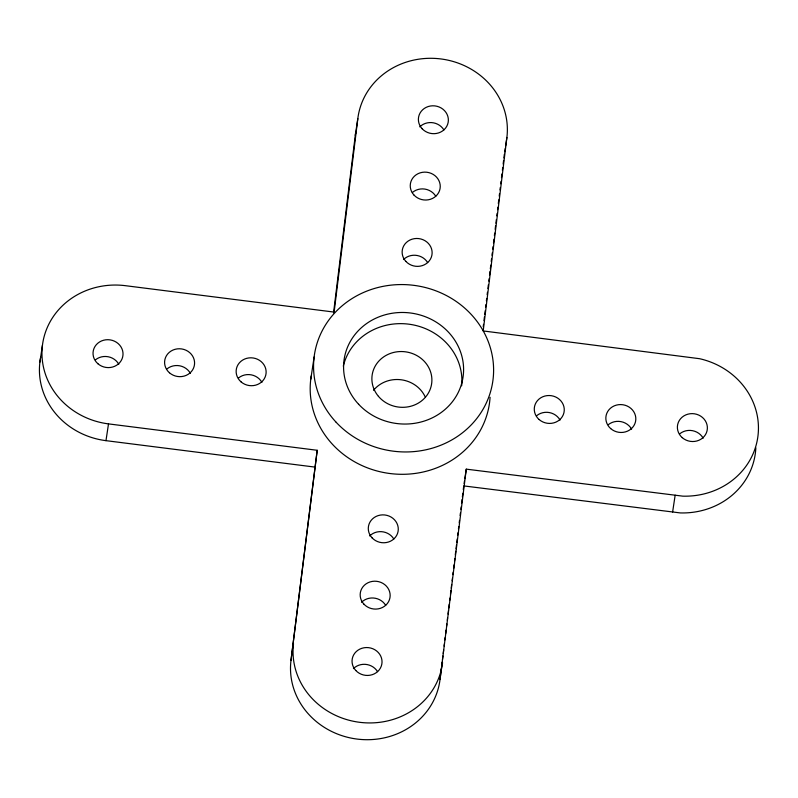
<?xml version="1.0" encoding="UTF-8"?>
<svg xmlns="http://www.w3.org/2000/svg" width="798" height="798" viewBox="0 0 798 798"><rect width="100%" height="100%" fill="white"/><g stroke="black" fill="none" stroke-linecap="round" stroke-linejoin="round"><path stroke-width="1.2" d="M466.271 469.144L440.047 679.397A75.132 69.616 8.6 0 1 357.055 739.068A75.132 69.616 8.6 0 1 290.981 660.535L317.205 450.281L108.508 423.888A75.132 69.616 8.6 0 1 42.434 345.354A75.132 69.616 8.6 0 1 125.436 285.684L334.133 312.088L357.823 118.603A75.132 69.616 8.6 0 1 440.815 58.932A75.132 69.616 8.6 0 1 506.89 137.465L483.199 330.941L699.637 358.711A75.132 69.616 8.6 0 1 757.97 435.878A75.132 69.616 8.6 0 1 682.809 496.156L466.271 469.144L464.825 478.73M333.554 312.836L355.29 135.371A75.132 69.616 8.6 0 1 355.828 131.79M290.981 660.535L317.205 450.281M440.047 679.397L441.404 668.305M441.713 665.841L442.162 662.14M442.461 659.677L442.92 655.976M443.219 653.512L443.668 649.821M444.127 646.121L444.426 643.657M444.875 639.956L445.174 637.492M445.633 633.802L446.082 630.101M446.541 626.4L446.84 623.936M447.289 620.245L447.598 617.782M448.047 614.081L448.496 610.38M448.805 607.916L449.254 604.226M449.703 600.525L450.012 598.061M450.461 594.36L450.91 590.67M451.219 588.196L451.668 584.505M452.117 580.804L452.426 578.341M452.875 574.64L453.174 572.176M453.633 568.485L454.082 564.785M454.531 561.084L454.84 558.62M455.289 554.929L455.738 551.228M456.047 548.765L456.496 545.064M456.795 542.6L457.254 538.909M457.703 535.209L458.002 532.745M458.461 529.044L458.76 526.58M459.209 522.89L459.518 520.416M460.117 515.488L460.416 513.024M460.875 509.333L461.174 506.86M461.623 503.169L462.082 499.468M462.381 497.004L462.83 493.304M463.289 489.613L463.588 487.149M483.229 326.761L483.528 324.297M483.987 320.606L484.436 316.906M484.735 314.442L485.194 310.741M485.643 307.05L485.942 304.577M486.401 300.886L486.7 298.422M487.149 294.721L487.458 292.258M487.907 288.557L488.356 284.866M488.815 281.165L489.114 278.702M489.563 275.001L490.022 271.31M490.321 268.846L490.77 265.145M491.229 261.445L491.528 258.981M491.977 255.29L492.286 252.826M492.735 249.126L493.034 246.662M493.493 242.961L493.942 239.27M494.391 235.57L494.7 233.106M495.149 229.405L495.598 225.714M495.907 223.241L496.356 219.55M496.805 215.849L497.114 213.385M497.563 209.694L497.862 207.221M498.321 203.53L498.77 199.829M499.219 196.138L499.528 193.665M499.977 189.974L500.276 187.51M500.735 183.809L501.034 181.346M501.483 177.645L501.942 173.954M502.391 170.253L502.69 167.789M503.149 164.089L503.598 160.398M503.897 157.934L504.356 154.233M39.9 362.122L42.434 345.354M314.671 467.059L105.974 440.656L108.508 423.888M310.761 379.299L314.143 356.945M355.29 135.371L357.823 118.603M504.715 151.839L505.264 148.248M505.623 145.844L506.89 137.465M464.107 483.518L464.466 481.124M463.738 485.912L672.624 511.967L675.158 495.199M672.624 511.967L680.275 512.924A75.132 69.616 8.6 0 0 755.846 447.808M105.974 440.656A75.132 69.616 8.6 0 1 40.668 357.344M442.581 662.629A75.132 69.616 8.6 0 1 359.589 722.3A75.132 69.616 8.6 0 1 293.514 643.767M490.072 397.294A90.154 83.531 8.6 0 1 390.671 473.613A90.154 83.531 8.6 0 1 311.26 375.848M343.3 366.152A60.109 55.69 8.6 0 1 411.16 324.517A60.109 55.69 8.6 0 1 461.653 385.823M373.544 390.302A30.055 27.84 8.6 0 1 425.174 396.835M95.541 359.768A15.022 13.925 8.6 0 1 118.792 364.257M167.101 368.826A15.022 13.925 8.6 0 1 190.353 373.314M238.652 377.873A15.022 13.925 8.6 0 1 261.904 382.362M353.434 668.604A15.022 13.925 8.6 0 1 377.554 671.657M361.554 602.271A15.022 13.925 8.6 0 1 385.673 605.323M369.683 535.937A15.022 13.925 8.6 0 1 393.803 538.989M419.768 126.862A15.022 13.925 8.6 0 1 443.888 129.914M412.376 192.518A15.022 13.925 8.6 0 1 435.768 196.248M403.529 259.54A15.022 13.925 8.6 0 1 427.648 262.582M536.795 415.598A15.022 13.925 8.6 0 1 560.046 420.077M608.345 424.646A15.022 13.925 8.6 0 1 631.597 429.134M679.896 433.703A15.022 13.925 8.6 0 1 703.148 438.182M422.142 128.747A15.022 13.925 8.6 0 0 447.598 124.458A15.022 13.925 8.6 0 0 430.371 106.014A15.022 13.925 8.6 0 0 422.142 128.747M414.012 195.091A15.022 13.925 8.6 0 0 439.479 190.792A15.022 13.925 8.6 0 0 422.252 172.348A15.022 13.925 8.6 0 0 414.012 195.091M405.893 261.425A15.022 13.925 8.6 0 0 431.359 257.136A15.022 13.925 8.6 0 0 414.132 238.692A15.022 13.925 8.6 0 0 405.893 261.425M539.139 419.549A15.022 13.925 8.6 0 0 563.917 412.795A15.022 13.925 8.6 0 0 544.755 396.077A15.022 13.925 8.6 0 0 539.139 419.549M610.699 428.596A15.022 13.925 8.6 0 0 635.477 421.843A15.022 13.925 8.6 0 0 616.305 405.135A15.022 13.925 8.6 0 0 610.699 428.596M682.25 437.653A15.022 13.925 8.6 0 0 707.028 430.9A15.022 13.925 8.6 0 0 687.866 414.182A15.022 13.925 8.6 0 0 682.25 437.653M355.798 670.5A15.022 13.925 8.6 0 0 381.264 666.21A15.022 13.925 8.6 0 0 364.038 647.767A15.022 13.925 8.6 0 0 355.798 670.5M363.928 604.156A15.022 13.925 8.6 0 0 389.384 599.867A15.022 13.925 8.6 0 0 372.157 581.423A15.022 13.925 8.6 0 0 363.928 604.156M372.048 537.822A15.022 13.925 8.6 0 0 397.514 533.533A15.022 13.925 8.6 0 0 380.287 515.089A15.022 13.925 8.6 0 0 372.048 537.822M97.895 363.728A15.022 13.925 8.6 0 0 122.673 356.975A15.022 13.925 8.6 0 0 103.511 340.257A15.022 13.925 8.6 0 0 97.895 363.728M169.445 372.776A15.022 13.925 8.6 0 0 194.233 366.023A15.022 13.925 8.6 0 0 175.061 349.315A15.022 13.925 8.6 0 0 169.445 372.776M241.006 381.833A15.022 13.925 8.6 0 0 265.784 375.08A15.022 13.925 8.6 0 0 246.612 358.362A15.022 13.925 8.6 0 0 241.006 381.833M378.422 396.317A30.055 27.84 8.6 0 0 429.813 390.232A30.055 27.84 8.6 0 0 397.444 351.758A30.055 27.84 8.6 0 0 378.422 396.317M336.187 422.312A90.154 83.531 8.6 0 0 488.965 396.566A90.154 83.531 8.6 0 0 385.604 285.893A90.154 83.531 8.6 0 0 336.187 422.312M358.651 404.287A60.109 55.69 8.6 0 0 460.506 387.13A60.109 55.69 8.6 0 0 391.599 313.355A60.109 55.69 8.6 0 0 358.651 404.287"/></g></svg>
